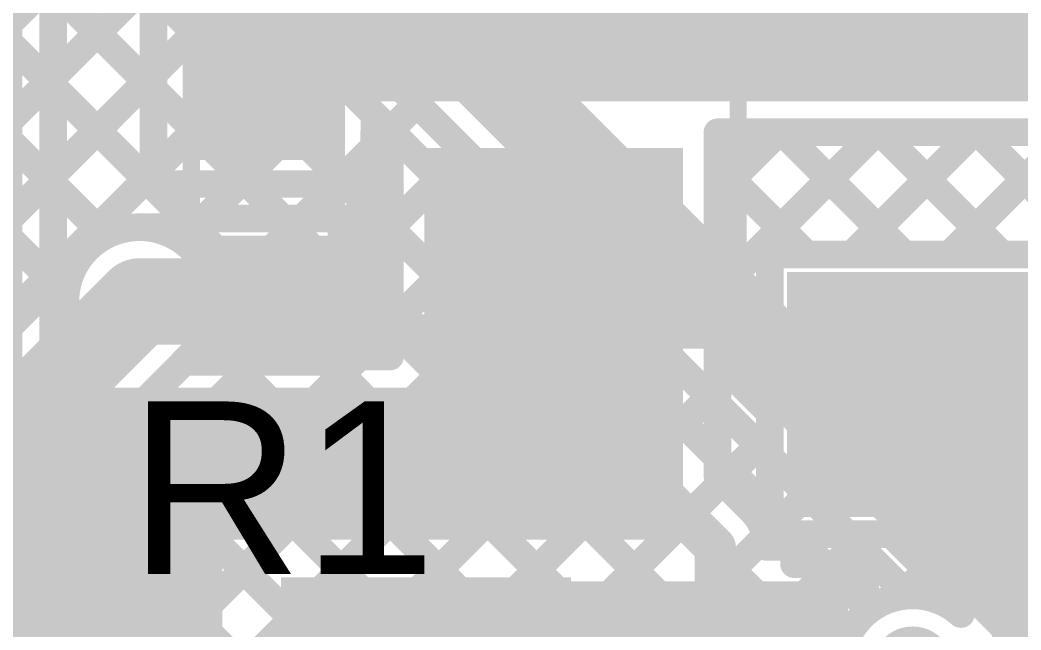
# Model space of a CAD drawing. Header units: millimetres. Extents: x -0.01 to 3.73, y -0.01 to 3.05.
# Drawn here: x 1.3104 to 1.6004, y 0.4938 to 0.6705 of the extents above; entities that cross this region are included whole.
import ezdxf

# ---------------------------------------------------------------- set-up
doc = ezdxf.new("R2010")
doc.units = ezdxf.units.MM
doc.header["$MEASUREMENT"] = 0
for name, color, linetype in [('BottomLayer', 5, 'Continuous'), ('TopLayer', 1, 'Continuous'), ('TopOverlay', 2, 'Continuous'), ('TopPaste', 8, 'Continuous'), ('TopSolder', 216, 'Continuous'), ('ViaHoleLayer', 16, 'Continuous')]:
    doc.layers.add(name, color=color, linetype=linetype)
doc.styles.add('Arial', font='', dxfattribs={"height": 0.2})
doc.styles.get('Arial').set_extended_font_data('Arial')

# ---------------------------------------------------------------- blocks, each defined once
blk = doc.blocks.new('TSOT_23_8_12')
at = {"layer": 'TopLayer'}
for points in [[(-0.03051, 0.02953), (-0.07185, 0.02953), (-0.07185, 0.04724), (-0.03051, 0.04724)], [(0.07185, 0.02953), (0.03051, 0.02953), (0.03051, 0.04724), (0.07185, 0.04724)], [(-0.03051, 0.00394), (-0.07185, 0.00394), (-0.07185, 0.02165), (-0.03051, 0.02165)], [(0.07185, 0.00394), (0.03051, 0.00394), (0.03051, 0.02165), (0.07185, 0.02165)], [(-0.03051, -0.02165), (-0.07185, -0.02165), (-0.07185, -0.00394), (-0.03051, -0.00394)], [(0.07185, -0.02165), (0.03051, -0.02165), (0.03051, -0.00394), (0.07185, -0.00394)], [(-0.03051, -0.04724), (-0.07185, -0.04724), (-0.07185, -0.02953), (-0.03051, -0.02953)], [(0.07185, -0.04724), (0.03051, -0.04724), (0.03051, -0.02953), (0.07185, -0.02953)]]:
    blk.add_hatch(color=1, dxfattribs=at).paths.add_polyline_path(points)
at = {"layer": 'TopPaste'}
for points in [[(-0.03051, 0.02953), (-0.07185, 0.02953), (-0.07185, 0.04724), (-0.03051, 0.04724)], [(0.07185, 0.02953), (0.03051, 0.02953), (0.03051, 0.04724), (0.07185, 0.04724)], [(-0.03051, 0.00394), (-0.07185, 0.00394), (-0.07185, 0.02165), (-0.03051, 0.02165)], [(0.07185, 0.00394), (0.03051, 0.00394), (0.03051, 0.02165), (0.07185, 0.02165)], [(-0.03051, -0.02165), (-0.07185, -0.02165), (-0.07185, -0.00394), (-0.03051, -0.00394)], [(0.07185, -0.02165), (0.03051, -0.02165), (0.03051, -0.00394), (0.07185, -0.00394)], [(-0.03051, -0.04724), (-0.07185, -0.04724), (-0.07185, -0.02953), (-0.03051, -0.02953)], [(0.07185, -0.04724), (0.03051, -0.04724), (0.03051, -0.02953), (0.07185, -0.02953)]]:
    blk.add_hatch(color=8, dxfattribs=at).paths.add_polyline_path(points)
at = {"layer": 'TopSolder'}
for points in [[(-0.02651, 0.02553), (-0.07585, 0.02553), (-0.07585, 0.05124), (-0.02651, 0.05124)], [(0.07585, 0.02553), (0.02651, 0.02553), (0.02651, 0.05124), (0.07585, 0.05124)], [(-0.02651, -0.00006), (-0.07585, -0.00006), (-0.07585, 0.02565), (-0.02651, 0.02565)], [(0.07585, -0.00006), (0.02651, -0.00006), (0.02651, 0.02565), (0.07585, 0.02565)], [(-0.02651, -0.02565), (-0.07585, -0.02565), (-0.07585, 0.00006), (-0.02651, 0.00006)], [(0.07585, -0.02565), (0.02651, -0.02565), (0.02651, 0.00006), (0.07585, 0.00006)], [(-0.02651, -0.05124), (-0.07585, -0.05124), (-0.07585, -0.02553), (-0.02651, -0.02553)], [(0.07585, -0.05124), (0.02651, -0.05124), (0.02651, -0.02553), (0.07585, -0.02553)]]:
    blk.add_hatch(color=216, dxfattribs=at).paths.add_polyline_path(points)
at = {"layer": 'TopOverlay'}
for points, const_width in [([(-0.04917, 0.057, 1), (-0.05483, 0.057, 1)], 0.00787), ([(-0.0568, 0.057, 1), (-0.05286, 0.057, 1)], 0.00394), ([(-0.05114, 0.057, 1), (-0.0472, 0.057, 1)], 0.00394), ([(-0.02525, 0.059, 1), (-0.02275, 0.059, 1)], 0.0025), ([(0.02175, 0.059, 1), (0.02425, 0.059, 1)], 0.0025), ([(-0.02525, -0.059, 1), (-0.02275, -0.059, 1)], 0.0025), ([(0.02175, -0.059, 1), (0.02425, -0.059, 1)], 0.0025)]:
    blk.add_lwpolyline(points, format="xyb", close=True, dxfattribs=dict(at, const_width=const_width))
at = {"layer": 'TopOverlay', "const_width": 0.005}
for points in [[(0.023, 0.059), (-0.024, 0.059)], [(0.023, -0.059), (-0.024, -0.059)]]:
    blk.add_lwpolyline(points, dxfattribs=at)
blk = doc.blocks.new('DPAK_18')
at = {"layer": 'TopLayer'}
blk.add_hatch(color=1, dxfattribs=at).paths.add_polyline_path([(0.05846, -0.20039), (0.05846, -0.08228), (0.12146, -0.08228), (0.12146, -0.20039)])
at = {"layer": 'TopPaste'}
blk.add_hatch(color=8, dxfattribs=at).paths.add_polyline_path([(0.05846, -0.20039), (0.05846, -0.08228), (0.12146, -0.08228), (0.12146, -0.20039)])
at = {"layer": 'TopSolder'}
blk.add_hatch(color=216, dxfattribs=at).paths.add_polyline_path([(0.05446, -0.20439), (0.05446, -0.07828), (0.12546, -0.07828), (0.12546, -0.20439)])
blk = doc.blocks.new('R__0603_108')
at = {"layer": 'TopLayer'}
for points in [[(-0.015, 0.0175), (-0.015, -0.0175), (-0.045, -0.0175), (-0.045, 0.0175)], [(0.045, 0.0175), (0.045, -0.0175), (0.015, -0.0175), (0.015, 0.0175)]]:
    blk.add_hatch(color=1, dxfattribs=at).paths.add_polyline_path(points)
at = {"layer": 'TopPaste'}
for points in [[(-0.015, 0.0175), (-0.015, -0.0175), (-0.045, -0.0175), (-0.045, 0.0175)], [(0.045, 0.0175), (0.045, -0.0175), (0.015, -0.0175), (0.015, 0.0175)]]:
    blk.add_hatch(color=8, dxfattribs=at).paths.add_polyline_path(points)
at = {"layer": 'TopSolder'}
for points in [[(-0.011, 0.0215), (-0.011, -0.0215), (-0.049, -0.0215), (-0.049, 0.0215)], [(0.049, 0.0215), (0.049, -0.0215), (0.011, -0.0215), (0.011, 0.0215)]]:
    blk.add_hatch(color=216, dxfattribs=at).paths.add_polyline_path(points)
at = {"layer": 'TopOverlay', "const_width": 0.005}
for points in [[(-0.049, -0.021), (-0.049, 0.021)], [(0.049, 0.021), (-0.049, 0.021)], [(0.049, -0.021), (0.049, 0.021)], [(0.049, -0.021), (-0.049, -0.021)]]:
    blk.add_lwpolyline(points, dxfattribs=at)
at = {"layer": 'TopOverlay', "const_width": 0.0025}
for points in [[(-0.05025, 0.021, 1), (-0.04775, 0.021, 1)], [(-0.05025, 0.021, 1), (-0.04775, 0.021, 1)], [(0.04775, 0.021, 1), (0.05025, 0.021, 1)], [(0.04775, 0.021, 1), (0.05025, 0.021, 1)], [(-0.05025, -0.021, 1), (-0.04775, -0.021, 1)], [(-0.05025, -0.021, 1), (-0.04775, -0.021, 1)], [(0.04775, -0.021, 1), (0.05025, -0.021, 1)], [(0.04775, -0.021, 1), (0.05025, -0.021, 1)]]:
    blk.add_lwpolyline(points, format="xyb", close=True, dxfattribs=at)
blk = doc.blocks.new('SMA_144')
at = {"layer": 'TopLayer'}
for points in [[(-0.12795, 0.03346), (-0.02953, 0.03346), (-0.02953, -0.03346), (-0.12795, -0.03346)], [(0.02953, 0.03346), (0.12795, 0.03346), (0.12795, -0.03346), (0.02953, -0.03346)]]:
    blk.add_hatch(color=1, dxfattribs=at).paths.add_polyline_path(points)
at = {"layer": 'TopOverlay'}
for points in [[(-0.175, -0.05597), (-0.12906, -0.05597), (-0.12906, 0.05598), (-0.175, 0.05598)], [(-0.12992, 0.03638), (-0.1022, 0.03638), (-0.1022, 0.05598), (-0.12992, 0.05598)], [(-0.12992, -0.05598), (-0.1022, -0.05598), (-0.1022, -0.03638), (-0.12992, -0.03638)]]:
    blk.add_hatch(color=2, dxfattribs=at).paths.add_polyline_path(points)
at = {"layer": 'TopPaste'}
for points in [[(-0.12795, 0.03346), (-0.02953, 0.03346), (-0.02953, -0.03346), (-0.12795, -0.03346)], [(0.02953, 0.03346), (0.12795, 0.03346), (0.12795, -0.03346), (0.02953, -0.03346)]]:
    blk.add_hatch(color=8, dxfattribs=at).paths.add_polyline_path(points)
at = {"layer": 'TopSolder'}
for points in [[(-0.13195, 0.03746), (-0.02553, 0.03746), (-0.02553, -0.03746), (-0.13195, -0.03746)], [(0.02553, 0.03746), (0.13195, 0.03746), (0.13195, -0.03746), (0.02553, -0.03746)]]:
    blk.add_hatch(color=216, dxfattribs=at).paths.add_polyline_path(points)
at = {"layer": 'TopOverlay', "const_width": 0.005}
for points in [[(0.08115, 0.05345), (-0.10465, 0.05345)], [(0.08115, 0.03985), (0.08115, 0.05345)], [(0.08115, -0.05345), (0.08115, -0.03985)], [(0.08115, -0.05345), (-0.10465, -0.05345)]]:
    blk.add_lwpolyline(points, dxfattribs=at)
at = {"layer": 'TopOverlay', "const_width": 0.0025}
for points in [[(-0.1059, 0.05345, 1), (-0.1034, 0.05345, 1)], [(0.0799, 0.05345, 1), (0.0824, 0.05345, 1)], [(0.0799, 0.05345, 1), (0.0824, 0.05345, 1)], [(0.0799, 0.03985, 1), (0.0824, 0.03985, 1)], [(0.0799, -0.03985, 1), (0.0824, -0.03985, 1)], [(-0.1059, -0.05345, 1), (-0.1034, -0.05345, 1)], [(0.0799, -0.05345, 1), (0.0824, -0.05345, 1)], [(0.0799, -0.05345, 1), (0.0824, -0.05345, 1)]]:
    blk.add_lwpolyline(points, format="xyb", close=True, dxfattribs=at)

msp = doc.modelspace()

# ---------------------------------------------------------------- hatches: boundary and pattern name
at = {"layer": 'BottomLayer'}
h = msp.add_hatch(color=5, dxfattribs=at)
edge = h.paths.add_edge_path()
edge.add_arc((1.345, 0.589), 0.01181, 0, 360)
h = msp.add_hatch(color=5, dxfattribs=at)
edge = h.paths.add_edge_path()
edge.add_arc((1.569, 0.483), 0.01181, 0, 360)
at = {"layer": 'TopLayer'}
for points in [[(1.692, 0.998), (1.432, 0.998), (1.432, 0.647), (1.692, 0.647)], [(1.404, 0.632), (1.404, 0.721), (1.358, 0.721), (1.358, 0.632)], [(1.658, 0.721), (1.359, 0.721), (1.359, 0.647), (1.658, 0.647)], [(1.221, 0.715), (1.221, 0.472), (1.311, 0.472), (1.311, 0.715)], [(1.592, 0.476), (1.707, 0.476), (1.707, 0.593), (1.592, 0.593)], [(1.499, 0.52), (1.499, 0.564), (1.27, 0.564), (1.27, 0.52)], [(0.4, 0.434), (1.369, 0.434), (1.369, 0.557), (0.4, 0.557)], [(1.386, 0.434), (1.47, 0.434), (1.47, 0.509), (1.386, 0.509)]]:
    msp.add_hatch(color=1, dxfattribs=at).paths.add_polyline_path(points)
h = msp.add_hatch(color=1, dxfattribs=at)
edge = h.paths.add_edge_path()
edge.add_arc((1.345, 0.589), 0.01181, 0, 360)
h = msp.add_hatch(color=1, dxfattribs=at)
edge = h.paths.add_edge_path()
edge.add_arc((1.569, 0.483), 0.01181, 0, 360)
at = {"layer": 'ViaHoleLayer'}
h = msp.add_hatch(color=16, dxfattribs=at)
edge = h.paths.add_edge_path()
edge.add_arc((1.345, 0.589), 0.00591, 0, 360)

# ---------------------------------------------------------------- linework, layer by layer
at = {"layer": 'BottomLayer'}
for points, const_width in [([(1.3605, 0.7415), (1.605, 0.497)], 0.025), ([(1.19466, 0.72), (1.32013, 0.59453)], 0.008), ([(1.22295, 0.72), (1.33494, 0.608)], 0.008), ([(1.25123, 0.72), (1.51373, 0.4575)], 0.008), ([(1.27952, 0.72), (1.54202, 0.4575)], 0.008), ([(1.3078, 0.72), (1.54853, 0.47927)], 0.008), ([(1.33608, 0.72), (1.55647, 0.49962)], 0.008), ([(1.35159, 0.72), (1.56782, 0.50378)], 0.008), ([(1.151, 0.51331), (1.35464, 0.71695)], 0.008), ([(1.01997, 0.354), (1.36878, 0.70281)], 0.008), ([(1.04825, 0.354), (1.38292, 0.68867)], 0.008), ([(1.07654, 0.354), (1.39707, 0.67453)], 0.008), ([(1.35739, 0.60657), (1.41121, 0.66039)], 0.008), ([(1.36643, 0.58733), (1.42535, 0.64624)], 0.008), ([(1.3145, 0.50711), (1.43949, 0.6321)], 0.008), ([(1.3145, 0.47882), (1.45364, 0.61796)], 0.008), ([(1.2778, 0.5522), (1.3298, 0.6042)], 0.008), ([(1.3145, 0.45054), (1.46778, 0.60382)], 0.008), ([(1.293, 0.537), (1.345, 0.589)], 0.025), ([(1.3145, 0.42226), (1.48192, 0.58967)], 0.008), ([(1.364, 0.57894), (1.497, 0.44595)], 0.008), ([(1.3145, 0.39397), (1.49606, 0.57553)], 0.008), ([(1.3145, 0.52809), (1.3602, 0.5738)], 0.008), ([(1.35053, 0.56413), (1.45716, 0.4575)], 0.008), ([(1.3145, 0.36569), (1.5102, 0.56139)], 0.008), ([(1.33639, 0.54999), (1.43388, 0.4525)], 0.008), ([(1.4296, 0.4525), (1.52435, 0.54725)], 0.008), ([(1.32225, 0.53584), (1.40804, 0.45005)], 0.008), ([(1.46288, 0.4575), (1.53849, 0.53311)], 0.008), ([(1.3145, 0.22591), (1.3145, 0.52809)], 0.008), ([(1.485, 0.45133), (1.55263, 0.51896)], 0.008), ([(1.3145, 0.51531), (1.3932, 0.43661)], 0.008), ([(1.605, 0.497), (1.633, 0.497)], 0.025)]:
    msp.add_lwpolyline(points, dxfattribs=dict(at, const_width=const_width))
for points, const_width in [([(1.40921, 0.66039, 1), (1.41321, 0.66039, 1)], 0.004), ([(1.42335, 0.64624, 1), (1.42735, 0.64624, 1)], 0.004), ([(1.43749, 0.6321, 1), (1.44149, 0.6321, 1)], 0.004), ([(1.45164, 0.61796, 1), (1.45564, 0.61796, 1)], 0.004), ([(1.33294, 0.608, 1), (1.33694, 0.608, 1)], 0.004), ([(1.35539, 0.60657, 1), (1.35939, 0.60657, 1)], 0.004), ([(1.3278, 0.6042, 1), (1.3318, 0.6042, 1)], 0.004), ([(1.3278, 0.6042, 1), (1.3318, 0.6042, 1)], 0.004), ([(1.46578, 0.60382, 1), (1.46978, 0.60382, 1)], 0.004), ([(1.33875, 0.589, 1), (1.35125, 0.589, 1)], 0.0125), ([(1.31813, 0.59453, 1), (1.32213, 0.59453, 1)], 0.004), ([(1.3645, 0.589, 1), (1.3685, 0.589, 1)], 0.004), ([(1.3645, 0.589, 1), (1.3685, 0.589, 1)], 0.004), ([(1.47992, 0.58967, 1), (1.48392, 0.58967, 1)], 0.004), ([(1.36443, 0.58733, 1), (1.36843, 0.58733, 1)], 0.004), ([(1.362, 0.57894, 1), (1.366, 0.57894, 1)], 0.004), ([(1.3582, 0.5738, 1), (1.3622, 0.5738, 1)], 0.004), ([(1.3582, 0.5738, 1), (1.3622, 0.5738, 1)], 0.004), ([(1.49406, 0.57553, 1), (1.49806, 0.57553, 1)], 0.004), ([(1.34853, 0.56413, 1), (1.35253, 0.56413, 1)], 0.004), ([(1.5082, 0.56139, 1), (1.5122, 0.56139, 1)], 0.004), ([(1.33439, 0.54999, 1), (1.33839, 0.54999, 1)], 0.004), ([(1.52235, 0.54725, 1), (1.52635, 0.54725, 1)], 0.004), ([(1.32025, 0.53584, 1), (1.32425, 0.53584, 1)], 0.004), ([(1.53649, 0.53311, 1), (1.54049, 0.53311, 1)], 0.004), ([(1.3125, 0.52809, 1), (1.3165, 0.52809, 1)], 0.004), ([(1.3125, 0.52809, 1), (1.3165, 0.52809, 1)], 0.004), ([(1.55063, 0.51896, 1), (1.55463, 0.51896, 1)], 0.004), ([(1.3125, 0.51531, 1), (1.3165, 0.51531, 1)], 0.004), ([(1.3125, 0.50711, 1), (1.3165, 0.50711, 1)], 0.004), ([(1.56582, 0.50378, 1), (1.56982, 0.50378, 1)], 0.004), ([(1.56582, 0.50378, 1), (1.56982, 0.50378, 1)], 0.004), ([(1.59875, 0.497, 1), (1.61125, 0.497, 1)], 0.0125), ([(1.59875, 0.497, 1), (1.61125, 0.497, 1)], 0.0125), ([(1.55447, 0.49962, 1), (1.55847, 0.49962, 1)], 0.004)]:
    msp.add_lwpolyline(points, format="xyb", close=True, dxfattribs=dict(at, const_width=const_width))
at = {"layer": 'BottomLayer', "const_width": 0.008}
for points in [[(1.3298, 0.6042, -0.668179), (1.3665, 0.589)], [(1.3665, 0.589, -0.198912), (1.3602, 0.5738)], [(1.5525, 0.47032, -0.602577), (1.56782, 0.50378)]]:
    msp.add_lwpolyline(points, format="xyb", dxfattribs=at)
at = {"layer": 'TopLayer'}
for points, const_width in [([(1.349, 0.623), (1.349, 0.725)], 0.008), ([(1.32, 0.65403), (1.349, 0.68303)], 0.008), ([(1.32, 0.67952), (1.349, 0.65052)], 0.008), ([(1.32, 0.573), (1.32, 0.679)], 0.008), ([(1.32, 0.62575), (1.349, 0.65475)], 0.008), ([(1.32, 0.65123), (1.35823, 0.613)], 0.008), ([(1.413, 0.63389), (1.41711, 0.638)], 0.008), ([(1.413, 0.623), (1.413, 0.638)], 0.008), ([(1.413, 0.638), (1.41754, 0.638)], 0.008), ([(1.41754, 0.573), (1.41754, 0.638)], 0.008), ([(1.51246, 0.638), (1.667, 0.638)], 0.008), ([(1.51246, 0.638), (1.667, 0.638)], 0.008), ([(1.51246, 0.62022), (1.53024, 0.638)], 0.008), ([(1.51246, 0.59194), (1.55853, 0.638)], 0.008), ([(1.51246, 0.53826), (1.51246, 0.638)], 0.008), ([(1.53122, 0.638), (1.56669, 0.60254)], 0.008), ([(1.55135, 0.60254), (1.58681, 0.638)], 0.008), ([(1.55951, 0.638), (1.59497, 0.60254)], 0.008), ([(1.57963, 0.60254), (1.6151, 0.638)], 0.008), ([(1.58779, 0.638), (1.62325, 0.60254)], 0.008), ([(1.51246, 0.62847), (1.5384, 0.60254)], 0.008), ([(1.32, 0.59746), (1.349, 0.62646)], 0.008), ([(1.32, 0.62295), (1.33494, 0.608)], 0.008), ([(1.349, 0.623), (1.413, 0.623)], 0.008), ([(1.36382, 0.613), (1.37382, 0.623)], 0.008), ([(1.37652, 0.623), (1.38652, 0.613)], 0.008), ([(1.39211, 0.613), (1.40211, 0.623)], 0.008), ([(1.4048, 0.623), (1.41754, 0.61026)], 0.008), ([(1.3545, 0.613), (1.4075, 0.613)], 0.008), ([(1.4075, 0.573), (1.4075, 0.613)], 0.008), ([(1.345, 0.6105), (1.3545, 0.6105)], 0.008), ([(1.4075, 0.60011), (1.41754, 0.61014)], 0.008), ([(1.52761, 0.52154), (1.52761, 0.60254)], 0.008), ([(1.52761, 0.60254), (1.66372, 0.60254)], 0.008), ([(1.51246, 0.60019), (1.52761, 0.58505)], 0.008), ([(1.345, 0.589), (1.381, 0.589)], 0.025), ([(1.32, 0.59466), (1.3236, 0.59106)], 0.008), ([(1.4075, 0.59202), (1.41754, 0.58198)], 0.008), ([(1.465, 0.56451), (1.465, 0.58026)], 0.012), ([(1.40868, 0.573), (1.41754, 0.58186)], 0.008), ([(1.42154, 0.58026), (1.465, 0.58026)], 0.01), ([(1.465, 0.58026), (1.50846, 0.58026)], 0.01), ([(1.32382, 0.573), (1.32743, 0.57661)], 0.008), ([(1.51246, 0.56365), (1.52761, 0.57879)], 0.008), ([(1.32, 0.573), (1.33064, 0.573)], 0.008), ([(1.4075, 0.573), (1.41754, 0.573)], 0.008), ([(1.51246, 0.5719), (1.52761, 0.55676)], 0.008), ([(1.465, 0.56451), (1.5118, 0.51772)], 0.012), ([(1.51391, 0.53681), (1.52761, 0.55051)], 0.008), ([(1.51246, 0.54362), (1.52761, 0.52848)], 0.008), ([(1.51246, 0.53826), (1.5224, 0.52833)], 0.008), ([(1.52761, 0.52154), (1.583, 0.52154)], 0.008), ([(1.53454, 0.52154), (1.54323, 0.51285)], 0.008), ([(1.54652, 0.51285), (1.55521, 0.52154)], 0.008), ([(1.56283, 0.52154), (1.583, 0.50137)], 0.008), ([(1.56546, 0.50351), (1.583, 0.52105)], 0.008), ([(1.583, 0.4984), (1.583, 0.52154)], 0.008), ([(1.5118, 0.48318), (1.5118, 0.51772)], 0.012), ([(1.52679, 0.51785), (1.53465, 0.51785)], 0.008), ([(1.53465, 0.51285), (1.53465, 0.51785)], 0.008), ([(1.53465, 0.51285), (1.55524, 0.51285)], 0.008), ([(1.55524, 0.49968), (1.55524, 0.51285)], 0.008)]:
    msp.add_lwpolyline(points, dxfattribs=dict(at, const_width=const_width))
for points, const_width in [([(1.347, 0.65475, 1), (1.351, 0.65475, 1)], 0.004), ([(1.318, 0.65403, 1), (1.322, 0.65403, 1)], 0.004), ([(1.318, 0.65123, 1), (1.322, 0.65123, 1)], 0.004), ([(1.347, 0.65052, 1), (1.351, 0.65052, 1)], 0.004), ([(1.411, 0.638, 1), (1.415, 0.638, 1)], 0.004), ([(1.411, 0.638, 1), (1.415, 0.638, 1)], 0.004), ([(1.41511, 0.638, 1), (1.41911, 0.638, 1)], 0.004), ([(1.41554, 0.638, 1), (1.41954, 0.638, 1)], 0.004), ([(1.41554, 0.638, 1), (1.41954, 0.638, 1)], 0.004), ([(1.51046, 0.638, 1), (1.51446, 0.638, 1)], 0.004), ([(1.51046, 0.638, 1), (1.51446, 0.638, 1)], 0.004), ([(1.51046, 0.638, 1), (1.51446, 0.638, 1)], 0.004), ([(1.52824, 0.638, 1), (1.53224, 0.638, 1)], 0.004), ([(1.52922, 0.638, 1), (1.53322, 0.638, 1)], 0.004), ([(1.55653, 0.638, 1), (1.56053, 0.638, 1)], 0.004), ([(1.55751, 0.638, 1), (1.56151, 0.638, 1)], 0.004), ([(1.58481, 0.638, 1), (1.58881, 0.638, 1)], 0.004), ([(1.58579, 0.638, 1), (1.58979, 0.638, 1)], 0.004), ([(1.411, 0.63389, 1), (1.415, 0.63389, 1)], 0.004), ([(1.51046, 0.62847, 1), (1.51446, 0.62847, 1)], 0.004), ([(1.318, 0.62575, 1), (1.322, 0.62575, 1)], 0.004), ([(1.347, 0.62646, 1), (1.351, 0.62646, 1)], 0.004), ([(1.318, 0.62295, 1), (1.322, 0.62295, 1)], 0.004), ([(1.347, 0.623, 1), (1.351, 0.623, 1)], 0.004), ([(1.347, 0.623, 1), (1.351, 0.623, 1)], 0.004), ([(1.37182, 0.623, 1), (1.37582, 0.623, 1)], 0.004), ([(1.37452, 0.623, 1), (1.37852, 0.623, 1)], 0.004), ([(1.40011, 0.623, 1), (1.40411, 0.623, 1)], 0.004), ([(1.4028, 0.623, 1), (1.4068, 0.623, 1)], 0.004), ([(1.411, 0.623, 1), (1.415, 0.623, 1)], 0.004), ([(1.411, 0.623, 1), (1.415, 0.623, 1)], 0.004), ([(1.51046, 0.62022, 1), (1.51446, 0.62022, 1)], 0.004), ([(1.3525, 0.613, 1), (1.3565, 0.613, 1)], 0.004), ([(1.35623, 0.613, 1), (1.36023, 0.613, 1)], 0.004), ([(1.36182, 0.613, 1), (1.36582, 0.613, 1)], 0.004), ([(1.38452, 0.613, 1), (1.38852, 0.613, 1)], 0.004), ([(1.39011, 0.613, 1), (1.39411, 0.613, 1)], 0.004), ([(1.4055, 0.613, 1), (1.4095, 0.613, 1)], 0.004), ([(1.4055, 0.613, 1), (1.4095, 0.613, 1)], 0.004), ([(1.33294, 0.608, 1), (1.33694, 0.608, 1)], 0.004), ([(1.343, 0.6105, 1), (1.347, 0.6105, 1)], 0.004), ([(1.343, 0.6105, 1), (1.347, 0.6105, 1)], 0.004), ([(1.3525, 0.6105, 1), (1.3565, 0.6105, 1)], 0.004), ([(1.41554, 0.61026, 1), (1.41954, 0.61026, 1)], 0.004), ([(1.41554, 0.61014, 1), (1.41954, 0.61014, 1)], 0.004), ([(1.52561, 0.60254, 1), (1.52961, 0.60254, 1)], 0.004), ([(1.52561, 0.60254, 1), (1.52961, 0.60254, 1)], 0.004), ([(1.5364, 0.60254, 1), (1.5404, 0.60254, 1)], 0.004), ([(1.54935, 0.60254, 1), (1.55335, 0.60254, 1)], 0.004), ([(1.56469, 0.60254, 1), (1.56869, 0.60254, 1)], 0.004), ([(1.57763, 0.60254, 1), (1.58163, 0.60254, 1)], 0.004), ([(1.59297, 0.60254, 1), (1.59697, 0.60254, 1)], 0.004), ([(1.4055, 0.60011, 1), (1.4095, 0.60011, 1)], 0.004), ([(1.51046, 0.60019, 1), (1.51446, 0.60019, 1)], 0.004), ([(1.318, 0.59746, 1), (1.322, 0.59746, 1)], 0.004), ([(1.33875, 0.589, 1), (1.35125, 0.589, 1)], 0.0125), ([(1.37475, 0.589, 1), (1.38725, 0.589, 1)], 0.0125), ([(1.318, 0.59466, 1), (1.322, 0.59466, 1)], 0.004), ([(1.3216, 0.59106, 1), (1.3256, 0.59106, 1)], 0.004), ([(1.4055, 0.59202, 1), (1.4095, 0.59202, 1)], 0.004), ([(1.51046, 0.59194, 1), (1.51446, 0.59194, 1)], 0.004), ([(1.52561, 0.58505, 1), (1.52961, 0.58505, 1)], 0.004), ([(1.41554, 0.58198, 1), (1.41954, 0.58198, 1)], 0.004), ([(1.462, 0.58026, 1), (1.468, 0.58026, 1)], 0.006), ([(1.41554, 0.58186, 1), (1.41954, 0.58186, 1)], 0.004), ([(1.41904, 0.58026, 1), (1.42404, 0.58026, 1)], 0.005), ([(1.4625, 0.58026, 1), (1.4675, 0.58026, 1)], 0.005), ([(1.4625, 0.58026, 1), (1.4675, 0.58026, 1)], 0.005), ([(1.50596, 0.58026, 1), (1.51096, 0.58026, 1)], 0.005), ([(1.32543, 0.57661, 1), (1.32943, 0.57661, 1)], 0.004), ([(1.52561, 0.57879, 1), (1.52961, 0.57879, 1)], 0.004), ([(1.318, 0.573, 1), (1.322, 0.573, 1)], 0.004), ([(1.318, 0.573, 1), (1.322, 0.573, 1)], 0.004), ([(1.32182, 0.573, 1), (1.32582, 0.573, 1)], 0.004), ([(1.32864, 0.573, 1), (1.33264, 0.573, 1)], 0.004), ([(1.32864, 0.573, 1), (1.33264, 0.573, 1)], 0.004), ([(1.4055, 0.573, 1), (1.4095, 0.573, 1)], 0.004), ([(1.4055, 0.573, 1), (1.4095, 0.573, 1)], 0.004), ([(1.40668, 0.573, 1), (1.41068, 0.573, 1)], 0.004), ([(1.41554, 0.573, 1), (1.41954, 0.573, 1)], 0.004), ([(1.41554, 0.573, 1), (1.41954, 0.573, 1)], 0.004), ([(1.51046, 0.5719, 1), (1.51446, 0.5719, 1)], 0.004), ([(1.462, 0.56451, 1), (1.468, 0.56451, 1)], 0.006), ([(1.462, 0.56451, 1), (1.468, 0.56451, 1)], 0.006), ([(1.51046, 0.56365, 1), (1.51446, 0.56365, 1)], 0.004), ([(1.52561, 0.55676, 1), (1.52961, 0.55676, 1)], 0.004), ([(1.52561, 0.55051, 1), (1.52961, 0.55051, 1)], 0.004), ([(1.51046, 0.54362, 1), (1.51446, 0.54362, 1)], 0.004), ([(1.51046, 0.53826, 1), (1.51446, 0.53826, 1)], 0.004), ([(1.51046, 0.53826, 1), (1.51446, 0.53826, 1)], 0.004), ([(1.51191, 0.53681, 1), (1.51591, 0.53681, 1)], 0.004), ([(1.5204, 0.52833, 1), (1.5244, 0.52833, 1)], 0.004), ([(1.5204, 0.52832, 1), (1.5244, 0.52832, 1)], 0.004), ([(1.52041, 0.52832, 1), (1.52441, 0.52832, 1)], 0.004), ([(1.52561, 0.52848, 1), (1.52961, 0.52848, 1)], 0.004), ([(1.52561, 0.52154, 1), (1.52961, 0.52154, 1)], 0.004), ([(1.52561, 0.52154, 1), (1.52961, 0.52154, 1)], 0.004), ([(1.53254, 0.52154, 1), (1.53654, 0.52154, 1)], 0.004), ([(1.55321, 0.52154, 1), (1.55721, 0.52154, 1)], 0.004), ([(1.56083, 0.52154, 1), (1.56483, 0.52154, 1)], 0.004), ([(1.581, 0.52154, 1), (1.585, 0.52154, 1)], 0.004), ([(1.581, 0.52154, 1), (1.585, 0.52154, 1)], 0.004), ([(1.581, 0.52105, 1), (1.585, 0.52105, 1)], 0.004), ([(1.5088, 0.51772, 1), (1.5148, 0.51772, 1)], 0.006), ([(1.5088, 0.51772, 1), (1.5148, 0.51772, 1)], 0.006), ([(1.52479, 0.51785, 1), (1.52879, 0.51785, 1)], 0.004), ([(1.52479, 0.51785, 1), (1.52879, 0.51785, 1)], 0.004), ([(1.52479, 0.51785, 1), (1.52879, 0.51785, 1)], 0.004), ([(1.53265, 0.51785, 1), (1.53665, 0.51785, 1)], 0.004), ([(1.53265, 0.51785, 1), (1.53665, 0.51785, 1)], 0.004), ([(1.53265, 0.51285, 1), (1.53665, 0.51285, 1)], 0.004), ([(1.53265, 0.51285, 1), (1.53665, 0.51285, 1)], 0.004), ([(1.54123, 0.51285, 1), (1.54523, 0.51285, 1)], 0.004), ([(1.54452, 0.51285, 1), (1.54852, 0.51285, 1)], 0.004), ([(1.55324, 0.51285, 1), (1.55724, 0.51285, 1)], 0.004), ([(1.55324, 0.51285, 1), (1.55724, 0.51285, 1)], 0.004), ([(1.56346, 0.50351, 1), (1.56746, 0.50351, 1)], 0.004), ([(1.581, 0.50137, 1), (1.585, 0.50137, 1)], 0.004), ([(1.55324, 0.49968, 1), (1.55724, 0.49968, 1)], 0.004), ([(1.55456, 0.49968, 1), (1.55856, 0.49968, 1)], 0.004), ([(1.581, 0.4984, 1), (1.585, 0.4984, 1)], 0.004), ([(1.581, 0.4984, 1), (1.585, 0.4984, 1)], 0.004)]:
    msp.add_lwpolyline(points, format="xyb", close=True, dxfattribs=dict(at, const_width=const_width))
at = {"layer": 'TopLayer', "const_width": 0.008}
for points in [[(1.33064, 0.573, -0.687854), (1.345, 0.6105)], [(1.5224, 0.52832, -0.196593), (1.52679, 0.51785)], [(1.52241, 0.52832, -0.196446), (1.52679, 0.51785)], [(1.55656, 0.49968, -0.359031), (1.583, 0.4984)]]:
    msp.add_lwpolyline(points, format="xyb", dxfattribs=at)

# ---------------------------------------------------------------- block references
at = {"rotation": 270}
for name, p in [('SMA_144', (1.465, 0.659)), ('DPAK_18', (1.737, 0.652)), ('R__0603_108', (1.381, 0.619)), ('TSOT_23_8_12', (1.499, 0.432))]:
    msp.add_blockref(name, p, dxfattribs=at)

# ---------------------------------------------------------------- texts
at = {"layer": 'TopOverlay', "style": 'Arial'}
msp.add_text('R1', height=0.05, dxfattribs=at).set_placement((1.34168, 0.51001))

doc.saveas('drawing.dxf')
